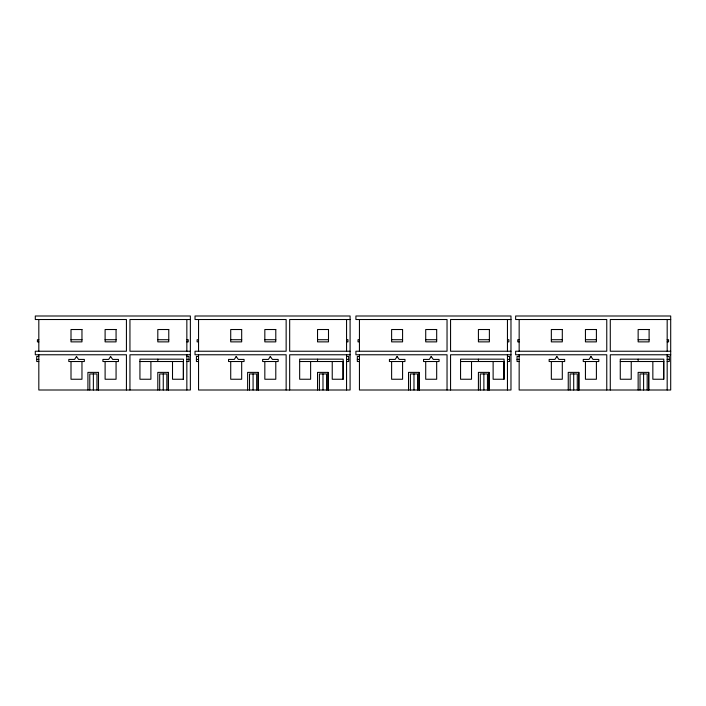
<?xml version="1.0" encoding="UTF-8"?>
<svg xmlns="http://www.w3.org/2000/svg" width="706" height="706" viewBox="0 0 706 706"><rect width="100%" height="100%" fill="white"/><g stroke="black" fill="none" stroke-linecap="round" stroke-linejoin="round"><path stroke-width="1.06" d="M98.487 372.38L98.487 390.003L98.487 372.38L87.915 372.38L87.915 390.003M168.381 372.38L168.381 390.003L168.381 372.38L157.809 372.38L157.809 390.003M258.202 372.38L258.202 390.003L258.202 372.38L247.63 372.38L247.63 390.003M328.105 372.38L328.105 390.003L328.105 372.38L317.532 372.38L317.532 390.003M419.099 372.38L419.099 390.003L419.099 372.38L408.527 372.38L408.527 390.003M488.993 372.38L488.993 390.003L488.993 372.38L478.421 372.38L478.421 390.003M578.823 372.38L578.823 390.003L578.823 372.38L568.251 372.38L568.251 390.003M648.717 372.38L648.717 390.003L648.717 372.38L638.145 372.38L638.145 390.003M190.364 319.518L129.948 319.518L129.948 351.235L190.364 351.235M350.088 319.518L289.672 319.518L289.672 351.235L350.088 351.235M510.976 319.518L450.56 319.518L450.56 351.235L510.976 351.235M670.7 319.518L610.284 319.518L610.284 351.235L670.7 351.235M38.821 339.718L37.418 339.718L37.418 341.872L38.821 341.872M71.006 339.718L81.967 339.718M105.106 339.718L116.066 339.718M157.809 339.718L168.769 339.718M186.843 339.718L188.246 339.718L188.246 341.872L186.843 341.872M198.545 339.718L197.133 339.718L197.133 341.872L198.545 341.872M230.721 339.718L241.681 339.718M264.829 339.718L275.79 339.718M317.532 339.718L328.493 339.718M346.558 339.718L347.97 339.718L347.97 341.872L346.558 341.872M359.442 339.718L358.03 339.718L358.03 341.872L359.442 341.872M391.618 339.718L402.579 339.718M425.718 339.718L436.679 339.718M478.421 339.718L489.382 339.718M507.455 339.718L508.867 339.718L508.867 341.872L507.455 341.872M519.157 339.718L517.754 339.718L517.754 341.872L519.157 341.872M551.342 339.718L562.303 339.718M585.442 339.718L596.402 339.718M638.145 339.718L649.105 339.718M667.179 339.718L668.582 339.718L668.582 341.872L667.179 341.872M190.364 354.765L129.948 354.765L129.948 390.003M350.088 354.765L289.672 354.765L289.672 390.003M510.976 354.765L450.56 354.765L450.56 390.003M670.7 354.765L610.284 354.765L610.284 390.003M38.821 356.459L36.712 356.459L36.712 361.516L38.821 361.516M186.843 356.459L188.952 356.459L188.952 361.516L186.843 361.516M198.545 356.459L196.427 356.459L196.427 361.516L198.545 361.516M346.558 356.459L348.676 356.459L348.676 361.516L346.558 361.516M359.442 356.459L357.324 356.459L357.324 361.516L359.442 361.516M507.455 356.459L509.573 356.459L509.573 361.516L507.455 361.516M519.157 356.459L517.048 356.459L517.048 361.516L519.157 361.516M667.179 356.459L669.288 356.459L669.288 361.516L667.179 361.516M36.712 359.425L38.821 359.425M186.843 359.425L188.952 359.425M196.427 359.425L198.545 359.425M346.558 359.425L348.676 359.425M357.324 359.425L359.442 359.425M507.455 359.425L509.573 359.425M517.048 359.425L519.157 359.425M667.179 359.425L669.288 359.425M139.938 361.516L183.472 361.516M299.662 361.516L343.195 361.516M460.559 361.516L504.084 361.516M620.274 361.516L663.808 361.516M667.179 319.518L667.179 351.235M667.179 354.765L667.179 390.003M663.649 361.366L663.649 379.246M652.847 361.516L652.847 379.246L663.808 379.246L663.808 359.16L620.274 359.16L620.274 379.246L631.235 379.246L631.235 361.516M647.173 390.003L647.173 373.942L640.024 373.942L640.024 390.003M643.598 373.942L643.598 390.003M638.145 359.16L638.145 361.516M606.763 390.003L606.763 354.765L515.636 354.765L515.636 351.235L606.763 351.235L606.763 319.518L515.636 319.518L515.636 315.997L670.7 315.997L670.7 390.003L519.157 390.003L519.157 354.765M596.402 361.516L596.402 379.246L585.442 379.246L585.442 361.516M577.279 390.003L577.279 373.942L570.13 373.942L570.13 390.003M573.704 373.942L573.704 390.003M562.303 361.516L562.303 379.246L551.342 379.246L551.342 361.516M519.157 319.518L519.157 351.235M507.455 319.518L507.455 351.235M507.455 354.765L507.455 390.003M503.934 361.366L503.934 379.246M493.123 361.516L493.123 379.246L504.084 379.246L504.084 359.16L460.559 359.16L460.559 379.246L471.52 379.246L471.52 361.516M487.449 390.003L487.449 373.942L480.301 373.942L480.301 390.003M483.875 373.942L483.875 390.003M478.421 359.16L478.421 361.516M447.039 390.003L447.039 354.765L355.912 354.765L355.912 351.235L447.039 351.235L447.039 319.518L355.912 319.518L355.912 315.997L510.976 315.997L510.976 390.003L359.442 390.003L359.442 354.765M436.679 361.516L436.679 379.246L425.718 379.246L425.718 361.516M417.555 390.003L417.555 373.942L410.407 373.942L410.407 390.003M413.981 373.942L413.981 390.003M402.579 361.516L402.579 379.246L391.618 379.246L391.618 361.516M359.442 319.518L359.442 351.235M346.558 319.518L346.558 351.235M346.558 354.765L346.558 390.003M343.037 361.366L343.037 379.246M332.235 361.516L332.235 379.246L343.195 379.246L343.195 359.16L299.662 359.16L299.662 379.246L310.622 379.246L310.622 361.516M326.56 390.003L326.56 373.942L319.412 373.942L319.412 390.003M322.986 373.942L322.986 390.003M317.532 359.16L317.532 361.516M286.142 390.003L286.142 354.765L195.024 354.765L195.024 351.235L286.142 351.235L286.142 319.518L195.024 319.518L195.024 315.997L350.088 315.997L350.088 390.003L198.545 390.003L198.545 354.765M275.79 361.516L275.79 379.246L264.829 379.246L264.829 361.516M256.657 390.003L256.657 373.942L249.509 373.942L249.509 390.003M253.083 373.942L253.083 390.003M241.681 361.516L241.681 379.246L230.721 379.246L230.721 361.516M198.545 319.518L198.545 351.235M186.843 319.518L186.843 351.235M186.843 354.765L186.843 390.003M183.313 361.366L183.313 379.246M172.511 361.516L172.511 379.246L183.472 379.246L183.472 359.16L139.938 359.16L139.938 379.246L150.899 379.246L150.899 361.516M166.837 390.003L166.837 373.942L159.688 373.942L159.688 390.003M163.262 373.942L163.262 390.003M157.809 359.16L157.809 361.516M126.427 390.003L126.427 354.765L35.3 354.765L35.3 351.235L126.427 351.235L126.427 319.518L35.3 319.518L35.3 315.997L190.364 315.997L190.364 390.003L38.821 390.003L38.821 354.765M116.066 361.516L116.066 379.246L105.106 379.246L105.106 361.516M96.943 390.003L96.943 373.942L89.786 373.942L89.786 390.003M93.368 373.942L93.368 390.003M81.967 361.516L81.967 379.246L71.006 379.246L71.006 361.516M38.821 319.518L38.821 351.235M76.486 356.459L74.58 359.425L68.809 359.425L68.809 361.516L84.341 361.516L84.341 359.425L78.569 359.425L76.486 356.459M110.586 356.459L108.689 359.425L102.917 359.425L102.917 361.516L118.449 361.516L118.449 359.425L112.678 359.425L110.586 356.459M236.201 356.459L234.304 359.425L228.532 359.425L228.532 361.516L244.064 361.516L244.064 359.425L238.293 359.425L236.201 356.459M270.31 356.459L268.404 359.425L262.641 359.425L262.641 361.516L278.164 361.516L278.164 359.425L272.392 359.425L270.31 356.459M397.099 356.459L395.201 359.425L389.43 359.425L389.43 361.516L404.962 361.516L404.962 359.425L399.19 359.425L397.099 356.459M431.198 356.459L429.301 359.425L423.529 359.425L423.529 361.516L439.061 361.516L439.061 359.425L433.29 359.425L431.198 356.459M556.822 356.459L554.916 359.425L549.153 359.425L549.153 361.516L564.676 361.516L564.676 359.425L558.905 359.425L556.822 356.459M590.922 356.459L589.025 359.425L583.253 359.425L583.253 361.516L598.785 361.516L598.785 359.425L593.014 359.425L590.922 356.459M81.967 329.517L71.006 329.517L71.006 341.872L81.967 341.872L81.967 329.517M116.066 329.517L105.106 329.517L105.106 341.872L116.066 341.872L116.066 329.517M168.769 329.517L157.809 329.517L157.809 341.872L168.769 341.872L168.769 329.517M241.681 329.517L230.721 329.517L230.721 341.872L241.681 341.872L241.681 329.517M275.79 329.517L264.829 329.517L264.829 341.872L275.79 341.872L275.79 329.517M328.493 329.517L317.532 329.517L317.532 341.872L328.493 341.872L328.493 329.517M402.579 329.517L391.618 329.517L391.618 341.872L402.579 341.872L402.579 329.517M436.679 329.517L425.718 329.517L425.718 341.872L436.679 341.872L436.679 329.517M489.382 329.517L478.421 329.517L478.421 341.872L489.382 341.872L489.382 329.517M562.303 329.517L551.342 329.517L551.342 341.872L562.303 341.872L562.303 329.517M596.402 329.517L585.442 329.517L585.442 341.872L596.402 341.872L596.402 329.517M649.105 329.517L638.145 329.517L638.145 341.872L649.105 341.872L649.105 329.517"/></g></svg>
